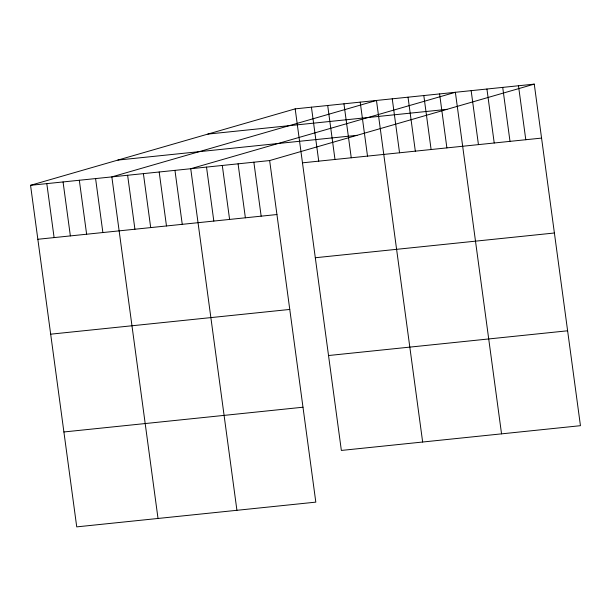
<?xml version="1.0" encoding="UTF-8"?>
<svg xmlns="http://www.w3.org/2000/svg" width="611" height="611" viewBox="0 0 611 611"><rect width="100%" height="100%" fill="white"/><g stroke="black" fill="none" stroke-linecap="round" stroke-linejoin="round"><path stroke-width="0.92" d="M534.266 84.127L269.642 160.563L315.818 502.135L76.734 526.873L30.55 185.309L295.182 108.865L534.266 84.127L580.45 425.691L341.358 450.437L295.182 108.865M207.855 134.092L446.939 109.354M117.877 160.082L356.969 135.344M30.55 185.309L269.642 160.563M302.476 162.832L541.567 138.094M37.844 239.275L276.936 214.53M315.307 257.743L554.398 232.997M50.675 334.179L289.767 309.441M328.527 355.526L567.619 330.788M63.903 431.969L302.987 407.224M518.487 85.761L525.788 139.728M502.708 87.388L510.002 141.355M486.929 89.023L494.223 142.989M471.15 90.657L478.444 144.624M501.547 433.856L455.371 92.292L190.739 168.728L236.923 510.3M439.592 93.926L446.885 147.893M423.813 95.553L431.106 149.519M408.026 97.187L415.327 151.154M392.247 98.822L399.548 152.788M422.652 442.02L376.468 100.456L111.844 176.892L158.02 518.464M360.215 102.136L367.509 156.103M343.955 103.817L351.249 157.783M327.695 105.504L334.988 159.471M311.434 107.185L318.736 161.151M253.863 162.198L261.157 216.164M238.076 163.832L245.378 217.799M222.297 165.466L229.599 219.433M206.518 167.101L213.819 221.06M174.96 170.362L182.254 224.329M159.181 171.996L166.475 225.963M143.402 173.631L150.696 227.598M127.623 175.265L134.916 229.232M95.583 178.58L102.877 232.547M79.323 180.26L86.625 234.227M63.063 181.941L70.364 235.907M46.81 183.628L54.104 237.595"/></g></svg>
